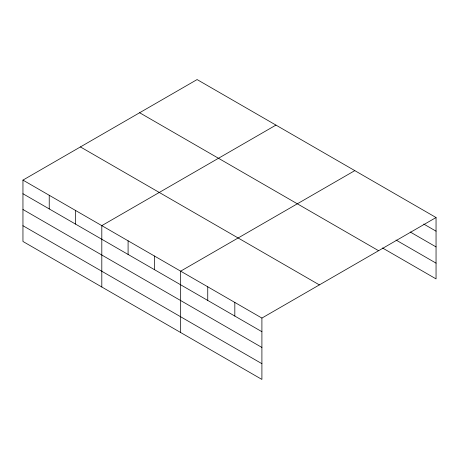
<?xml version="1.0" encoding="UTF-8"?>
<svg xmlns="http://www.w3.org/2000/svg" width="459" height="459" viewBox="0 0 459 459"><rect width="100%" height="100%" fill="white"/><g stroke="black" fill="none" stroke-linecap="round" stroke-linejoin="round"><path stroke-width="0.69" d="M22.95 180.106L261.905 318.07L261.905 379.432L22.95 241.468L22.95 180.106L197.095 79.568L436.05 217.532L436.05 278.894L382.502 247.975M275.951 125.095L101.806 225.633L101.806 286.995M354.807 170.622L180.662 271.16L180.662 332.523M261.905 318.07L436.05 217.532M423.737 224.055L436.05 231.164M410.197 231.99L436.05 246.913M396.042 240.046L436.05 263.139M139.628 112.748L378.583 250.706M80.417 146.932L319.372 284.89M22.95 193.744L261.905 331.702M22.95 209.493L261.905 347.452M22.95 225.719L261.905 363.683M234.824 302.435L234.824 316.067M207.743 286.8L207.743 300.433M154.379 255.984L154.379 269.622M128.09 240.809L128.09 254.447M75.523 210.457L75.523 224.095M49.233 195.282L49.233 208.92"/></g></svg>
